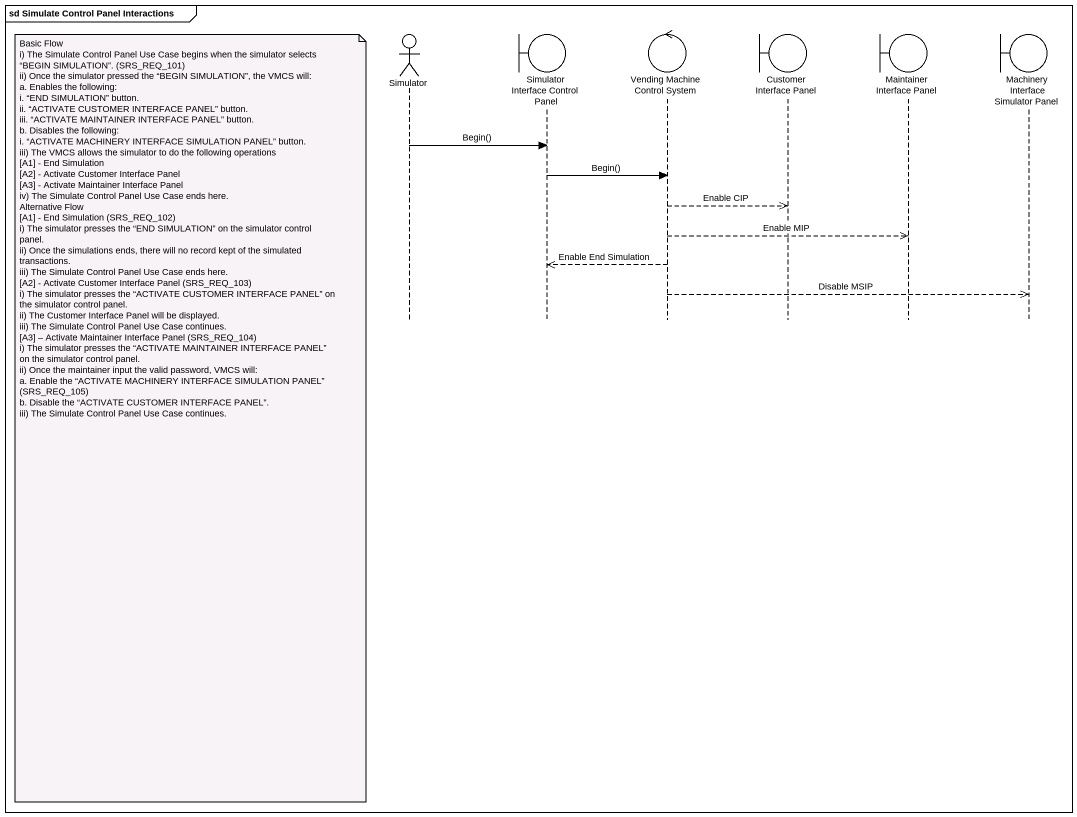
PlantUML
@startuml
mainframe sd Simulate Control Panel Interactions
hide footbox
actor Simulator
boundary "Simulator Interface Control Panel" as Simulator_Interface_Control
control "Vending Machine Control System" as Vending_Machine_Control
boundary "Customer Interface Panel" as Customer_Interface_Panel
boundary "Maintainer Interface Panel" as Maintainer_Interface_Panel
boundary "Machinery Interface Simulator Panel" as Machinery_Interface

Simulator -> Simulator_Interface_Control : Begin()
Simulator_Interface_Control -> Vending_Machine_Control : Begin()
Vending_Machine_Control -->> Customer_Interface_Panel : Enable CIP
Vending_Machine_Control -->> Maintainer_Interface_Panel : Enable MIP
Vending_Machine_Control -->> Simulator_Interface_Control : Enable End Simulation
Vending_Machine_Control -->> Machinery_Interface : Disable MSIP
note left of Simulator
  Basic Flow
  i) The Simulate Control Panel Use Case begins when the simulator selects “BEGIN SIMULATION”. (SRS_REQ_101)
  ii) Once the simulator pressed the “BEGIN SIMULATION”, the VMCS will:
  a. Enables the following:
  i. “END SIMULATION” button.
  ii. “ACTIVATE CUSTOMER INTERFACE PANEL” button.
  iii. “ACTIVATE MAINTAINER INTERFACE PANEL” button.
  b. Disables the following:
  i. “ACTIVATE MACHINERY INTERFACE SIMULATION PANEL” button.
  iii) The VMCS allows the simulator to do the following operations
  [A1] - End Simulation
  [A2] - Activate Customer Interface Panel
  [A3] - Activate Maintainer Interface Panel
  iv) The Simulate Control Panel Use Case ends here.
  Alternative Flow
  [A1] - End Simulation (SRS_REQ_102)
  i) The simulator presses the “END SIMULATION” on the simulator control panel.
  ii) Once the simulations ends, there will no record kept of the simulated transactions.
  iii) The Simulate Control Panel Use Case ends here.
  [A2] - Activate Customer Interface Panel (SRS_REQ_103)
  i) The simulator presses the “ACTIVATE CUSTOMER INTERFACE PANEL” on the simulator control panel.
  ii) The Customer Interface Panel will be displayed.
  iii) The Simulate Control Panel Use Case continues.
  [A3] – Activate Maintainer Interface Panel (SRS_REQ_104)
  i) The simulator presses the “ACTIVATE MAINTAINER INTERFACE PANEL” on the simulator control panel.
  ii) Once the maintainer input the valid password, VMCS will:
  a. Enable the “ACTIVATE MACHINERY INTERFACE SIMULATION PANEL” (SRS_REQ_105)
  b. Disable the “ACTIVATE CUSTOMER INTERFACE PANEL”.
  iii) The Simulate Control Panel Use Case continues.
end note
@enduml
